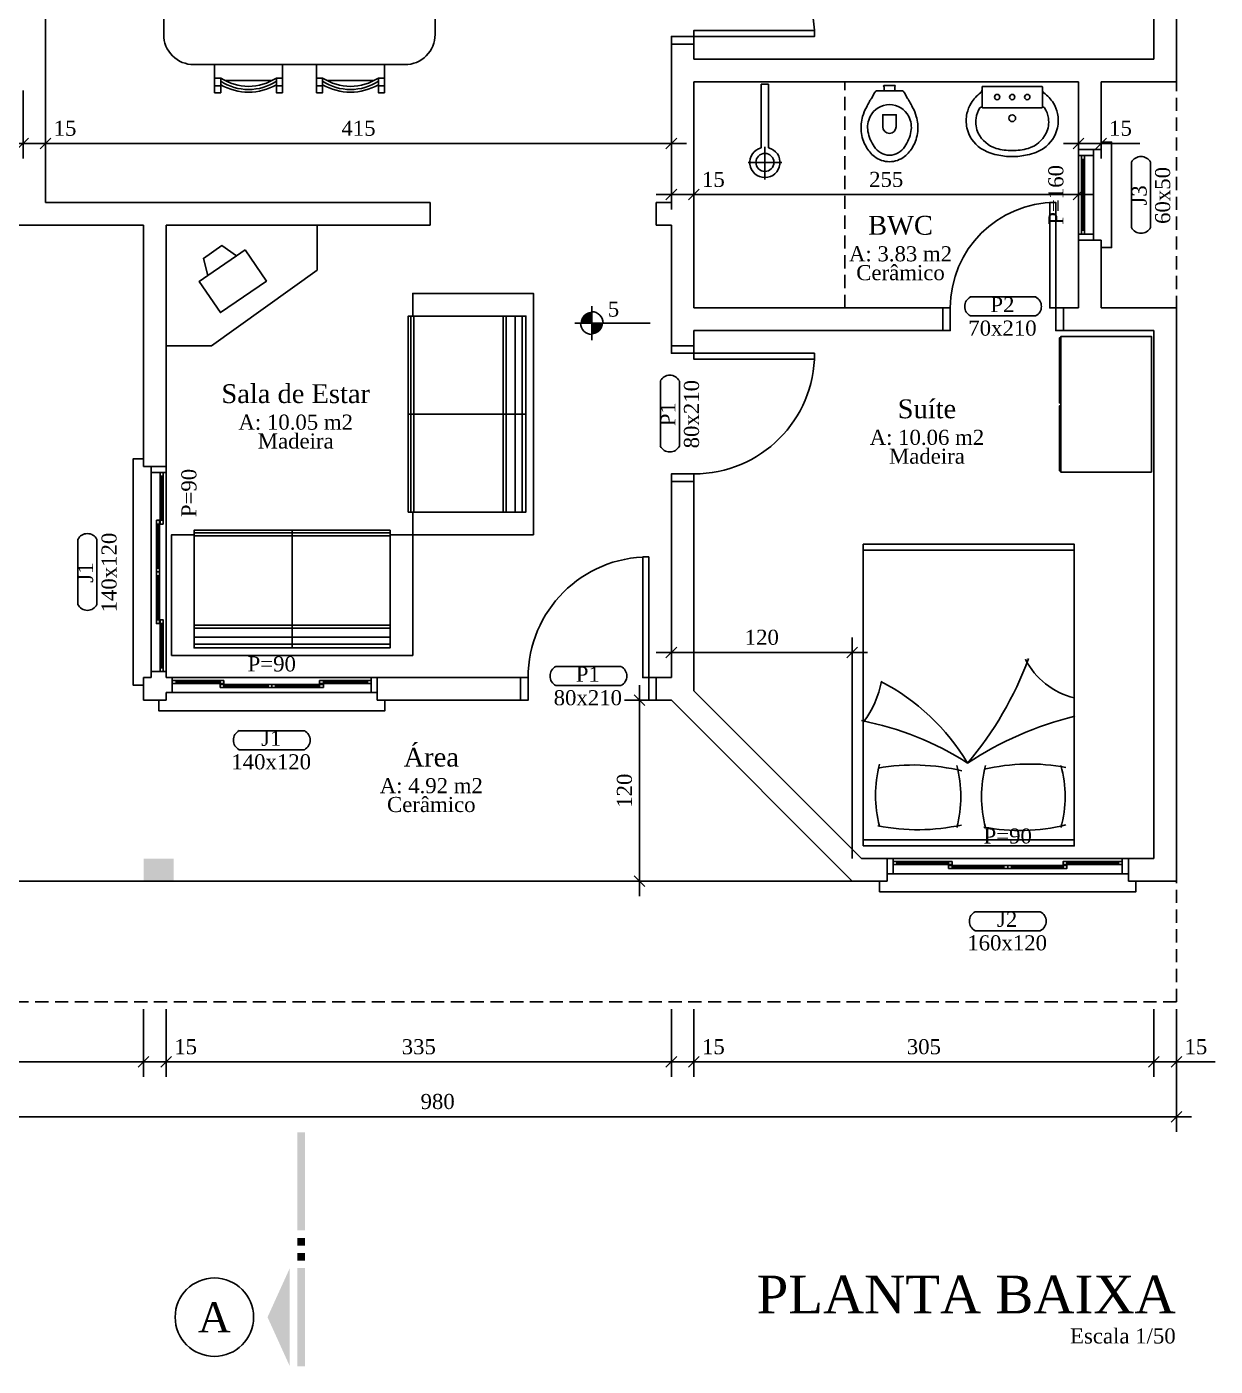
# Model space of a CAD drawing. Extents: x -3950 to 2084, y 1379 to 9369.
# Drawn here: x -3304 to -2515, y 5694 to 6582 of the extents above; entities that cross this region are included whole.
import ezdxf
from ezdxf.enums import TextEntityAlignment as Align

# ---------------------------------------------------------------- set-up
doc = ezdxf.new("R2010")
doc.units = 0
doc.header["$LTSCALE"] = 35
doc.linetypes.add('HIDDEN', pattern=[0.375, 0.25, -0.125])
doc.layers.get('0').update_dxf_attribs({"linetype": 'CONTINUOUS'})
doc.layers.get('DEFPOINTS').update_dxf_attribs({"linetype": 'CONTINUOUS'})
for name, color, linetype in [('COTA', 13, 'CONTINUOUS'), ('EQUIP', 7, 'CONTINUOUS'), ('EQUIP_I', 13, 'CONTINUOUS'), ('ESPEC', 2, 'CONTINUOUS'), ('ESPECARQ', 2, 'CONTINUOUS'), ('ESQUADRIA', 2, 'CONTINUOUS'), ('ESTRUT', 12, 'CONTINUOUS'), ('MOBIL', 7, 'CONTINUOUS'), ('MOBIL_I', 13, 'CONTINUOUS'), ('PAREDE', 6, 'CONTINUOUS'), ('PROJECAO', 13, 'HIDDEN'), ('REG120-160', 4, 'CONTINUOUS'), ('UNIDADE', 4, 'CONTINUOUS'), ('VIDRO', 1, 'CONTINUOUS')]:
    doc.layers.add(name, color=color, linetype=linetype)
doc.styles.add('REGUA100', font='times.ttf')
doc.styles.add('REGUA160', font='times.ttf')
doc.styles.add('REGUA200', font='times.ttf')
doc.styles.add('REGUA60', font='times.ttf')
doc.styles.add('REGUA80', font='times.ttf')
doc.dimstyles.get("Standard").update_dxf_attribs({"dimscale": 5, "dimtxt": 2, "dimasz": 0.01, "dimexe": 2, "dimexo": 3, "dimgap": 0.98, "dimtad": 1, "dimrnd": 0.5, "dimdsep": 46, "dimlunit": 6, "dimtxsty": 'REGUA80', "dimcen": 4, "dimdle": 4, "dimclrt": 2, "dimaunit": 1, "dimadec": 0, "dimazin": 0, "dimtfac": 1, "dimtdec": 4, "dimtofl": 0, "dimtmove": 0, "dimatfit": 3, "dimfxl": 1, "dimtolj": 1, "dimtzin": 0, "dimarcsym": 0})

# ---------------------------------------------------------------- blocks, each defined once
blk = doc.blocks.new('INDESQ2')
at = {"color": 0, "linetype": 'ByBlock'}
for p, q in [((4.32, 2.96), (-4.32, 2.96)), ((-4.32, 0.44), (4.32, 0.44))]:
    blk.add_line(p, q, dxfattribs=at)
at = {"color": 0}
for centre, start, end in [((-3.67, 1.7), 117.3654, 242.6346), ((3.67, 1.7), 297.3654, 62.6346)]:
    blk.add_arc(centre, 1.42, start, end, dxfattribs=at)
at = {"style": 'REGUA60', "width": 1.4, "flags": 9}
blk.add_attdef('LOCAL', text='', height=1.5, dxfattribs=at).set_placement((-0.08, -4.35), align=Align.CENTER)
at = {"layer": 'ESPECARQ', "color": 0, "style": 'REGUA60'}
for tag, width, p in [('COD', 1.1, (-0.08, 0.95)), ('DIM', 1.4, (-0.08, -2.17))]:
    blk.add_attdef(tag, text='', height=1.5, dxfattribs=dict(at, width=width)).set_placement(p, align=Align.CENTER)
blk = doc.blocks.new('COTATR')
at = {"color": 6}
blk.add_line((-71, -71), (71, 71), dxfattribs=at)
at = {"color": 0, "linetype": 'ByBlock'}
blk.add_line((0, 0), (200, 0), dxfattribs=at)
blk = doc.blocks.new('*D5')
at = {"color": 0, "linetype": 'ByBlock'}
for p, q in [((-3306.13, 6539.99), (-3306.13, 6494.99)), ((-3291.13, 6539.99), (-3291.13, 6494.99)), ((-3306.08, 6504.99), (-3291.18, 6504.99)), ((-3291.13, 6504.99), (-3265.41, 6504.99))]:
    blk.add_line(p, q, dxfattribs=at)
at = {"layer": 'DEFPOINTS', "color": 0, "linetype": 'ByBlock'}
for p in [(-3306.13, 6554.99), (-3291.13, 6554.99), (-3291.13, 6504.99)]:
    blk.add_point(p, dxfattribs=at)
at = {"color": 0, "linetype": 'ByBlock', "xscale": 0.05, "yscale": 0.05, "zscale": 0.05, "rotation": 180}
blk.add_blockref('COTATR', (-3306.13, 6504.99), dxfattribs=at)
at = {"color": 0, "linetype": 'ByBlock', "xscale": 0.05, "yscale": 0.05, "zscale": 0.05}
blk.add_blockref('COTATR', (-3291.13, 6504.99), dxfattribs=at)
at = {"color": 2, "linetype": 'ByBlock', "insert": (-3278.24, 6514.97), "char_height": 10, "attachment_point": 5, "style": 'REGUA80'}
blk.add_mtext('\\A1;15', dxfattribs=at)
blk = doc.blocks.new('*D6')
at = {"color": 0, "linetype": 'ByBlock'}
for p, q in [((-3291.13, 6539.99), (-3291.13, 6494.99)), ((-2876.13, 6539.99), (-2876.13, 6494.99)), ((-3291.08, 6504.99), (-2876.18, 6504.99))]:
    blk.add_line(p, q, dxfattribs=at)
at = {"layer": 'DEFPOINTS', "color": 0, "linetype": 'ByBlock'}
for p in [(-3291.13, 6554.99), (-2876.13, 6554.99), (-2876.13, 6504.99)]:
    blk.add_point(p, dxfattribs=at)
at = {"color": 0, "linetype": 'ByBlock', "xscale": 0.05, "yscale": 0.05, "zscale": 0.05, "rotation": 180}
blk.add_blockref('COTATR', (-3291.13, 6504.99), dxfattribs=at)
at = {"color": 0, "linetype": 'ByBlock', "xscale": 0.05, "yscale": 0.05, "zscale": 0.05}
blk.add_blockref('COTATR', (-2876.13, 6504.99), dxfattribs=at)
at = {"color": 2, "linetype": 'ByBlock', "insert": (-3083.63, 6514.97), "char_height": 10, "attachment_point": 5, "style": 'REGUA80'}
blk.add_mtext('\\A1;415', dxfattribs=at)
blk = doc.blocks.new('*D7')
at = {"color": 0, "linetype": 'ByBlock'}
for p, q in [((-2876.13, 6506.06), (-2876.13, 6461.06)), ((-2861.13, 6506.06), (-2861.13, 6461.06)), ((-2876.08, 6471.06), (-2861.18, 6471.06)), ((-2861.13, 6471.06), (-2835.41, 6471.06))]:
    blk.add_line(p, q, dxfattribs=at)
at = {"layer": 'DEFPOINTS', "color": 0, "linetype": 'ByBlock'}
for p in [(-2876.13, 6521.06), (-2861.13, 6521.06), (-2861.13, 6471.06)]:
    blk.add_point(p, dxfattribs=at)
at = {"color": 0, "linetype": 'ByBlock', "xscale": 0.05, "yscale": 0.05, "zscale": 0.05, "rotation": 180}
blk.add_blockref('COTATR', (-2876.13, 6471.06), dxfattribs=at)
at = {"color": 0, "linetype": 'ByBlock', "xscale": 0.05, "yscale": 0.05, "zscale": 0.05}
blk.add_blockref('COTATR', (-2861.13, 6471.06), dxfattribs=at)
at = {"color": 2, "linetype": 'ByBlock', "insert": (-2848.24, 6481.05), "char_height": 10, "attachment_point": 5, "style": 'REGUA80'}
blk.add_mtext('\\A1;15', dxfattribs=at)
blk = doc.blocks.new('*D8')
at = {"color": 0, "linetype": 'ByBlock'}
for p, q in [((-2861.13, 6506.06), (-2861.13, 6461.06)), ((-2606.13, 6506.06), (-2606.13, 6461.06)), ((-2861.08, 6471.06), (-2606.18, 6471.06))]:
    blk.add_line(p, q, dxfattribs=at)
at = {"layer": 'DEFPOINTS', "color": 0, "linetype": 'ByBlock'}
for p in [(-2861.13, 6521.06), (-2606.13, 6521.06), (-2606.13, 6471.06)]:
    blk.add_point(p, dxfattribs=at)
at = {"color": 0, "linetype": 'ByBlock', "xscale": 0.05, "yscale": 0.05, "zscale": 0.05, "rotation": 180}
blk.add_blockref('COTATR', (-2861.13, 6471.06), dxfattribs=at)
at = {"color": 0, "linetype": 'ByBlock', "xscale": 0.05, "yscale": 0.05, "zscale": 0.05}
blk.add_blockref('COTATR', (-2606.13, 6471.06), dxfattribs=at)
at = {"color": 2, "linetype": 'ByBlock', "insert": (-2733.63, 6481.05), "char_height": 10, "attachment_point": 5, "style": 'REGUA80'}
blk.add_mtext('\\A1;255', dxfattribs=at)
blk = doc.blocks.new('*D9')
at = {"color": 0, "linetype": 'ByBlock'}
for p, q in [((-2606.13, 6539.99), (-2606.13, 6494.99)), ((-2591.13, 6539.99), (-2591.13, 6494.99)), ((-2606.08, 6504.99), (-2591.18, 6504.99)), ((-2591.13, 6504.99), (-2565.41, 6504.99))]:
    blk.add_line(p, q, dxfattribs=at)
at = {"layer": 'DEFPOINTS', "color": 0, "linetype": 'ByBlock'}
for p in [(-2606.13, 6554.99), (-2591.13, 6554.99), (-2591.13, 6504.99)]:
    blk.add_point(p, dxfattribs=at)
at = {"color": 0, "linetype": 'ByBlock', "xscale": 0.05, "yscale": 0.05, "zscale": 0.05, "rotation": 180}
blk.add_blockref('COTATR', (-2606.13, 6504.99), dxfattribs=at)
at = {"color": 0, "linetype": 'ByBlock', "xscale": 0.05, "yscale": 0.05, "zscale": 0.05}
blk.add_blockref('COTATR', (-2591.13, 6504.99), dxfattribs=at)
at = {"color": 2, "linetype": 'ByBlock', "insert": (-2578.24, 6514.97), "char_height": 10, "attachment_point": 5, "style": 'REGUA80'}
blk.add_mtext('\\A1;15', dxfattribs=at)
blk = doc.blocks.new('*D11')
at = {"color": 0, "linetype": 'ByBlock'}
for p, q in [((-3506.13, 5931.11), (-3506.13, 5886.11)), ((-3226.13, 5931.11), (-3226.13, 5886.11)), ((-3506.08, 5896.11), (-3226.18, 5896.11))]:
    blk.add_line(p, q, dxfattribs=at)
at = {"layer": 'DEFPOINTS', "color": 0, "linetype": 'ByBlock'}
for p in [(-3506.13, 5946.11), (-3226.13, 5946.11), (-3226.13, 5896.11)]:
    blk.add_point(p, dxfattribs=at)
at = {"color": 0, "linetype": 'ByBlock', "xscale": 0.05, "yscale": 0.05, "zscale": 0.05, "rotation": 180}
blk.add_blockref('COTATR', (-3506.13, 5896.11), dxfattribs=at)
at = {"color": 0, "linetype": 'ByBlock', "xscale": 0.05, "yscale": 0.05, "zscale": 0.05}
blk.add_blockref('COTATR', (-3226.13, 5896.11), dxfattribs=at)
at = {"color": 2, "linetype": 'ByBlock', "insert": (-3366.13, 5906.1), "char_height": 10, "attachment_point": 5, "style": 'REGUA80'}
blk.add_mtext('\\A1;280', dxfattribs=at)
blk = doc.blocks.new('*D12')
at = {"color": 0, "linetype": 'ByBlock'}
for p, q in [((-3226.13, 5931.11), (-3226.13, 5886.11)), ((-3211.13, 5931.11), (-3211.13, 5886.11)), ((-3226.08, 5896.11), (-3211.18, 5896.11)), ((-3211.13, 5896.11), (-3185.41, 5896.11))]:
    blk.add_line(p, q, dxfattribs=at)
at = {"layer": 'DEFPOINTS', "color": 0, "linetype": 'ByBlock'}
for p in [(-3226.13, 5946.11), (-3211.13, 5946.11), (-3211.13, 5896.11)]:
    blk.add_point(p, dxfattribs=at)
at = {"color": 0, "linetype": 'ByBlock', "xscale": 0.05, "yscale": 0.05, "zscale": 0.05, "rotation": 180}
blk.add_blockref('COTATR', (-3226.13, 5896.11), dxfattribs=at)
at = {"color": 0, "linetype": 'ByBlock', "xscale": 0.05, "yscale": 0.05, "zscale": 0.05}
blk.add_blockref('COTATR', (-3211.13, 5896.11), dxfattribs=at)
at = {"color": 2, "linetype": 'ByBlock', "insert": (-3198.24, 5906.1), "char_height": 10, "attachment_point": 5, "style": 'REGUA80'}
blk.add_mtext('\\A1;15', dxfattribs=at)
blk = doc.blocks.new('*D13')
at = {"color": 0, "linetype": 'ByBlock'}
for p, q in [((-3211.13, 5931.11), (-3211.13, 5886.11)), ((-2876.13, 5931.11), (-2876.13, 5886.11)), ((-3211.08, 5896.11), (-2876.18, 5896.11))]:
    blk.add_line(p, q, dxfattribs=at)
at = {"layer": 'DEFPOINTS', "color": 0, "linetype": 'ByBlock'}
for p in [(-3211.13, 5946.11), (-2876.13, 5946.11), (-2876.13, 5896.11)]:
    blk.add_point(p, dxfattribs=at)
at = {"color": 0, "linetype": 'ByBlock', "xscale": 0.05, "yscale": 0.05, "zscale": 0.05, "rotation": 180}
blk.add_blockref('COTATR', (-3211.13, 5896.11), dxfattribs=at)
at = {"color": 0, "linetype": 'ByBlock', "xscale": 0.05, "yscale": 0.05, "zscale": 0.05}
blk.add_blockref('COTATR', (-2876.13, 5896.11), dxfattribs=at)
at = {"color": 2, "linetype": 'ByBlock', "insert": (-3043.63, 5906.1), "char_height": 10, "attachment_point": 5, "style": 'REGUA80'}
blk.add_mtext('\\A1;335', dxfattribs=at)
blk = doc.blocks.new('*D14')
at = {"color": 0, "linetype": 'ByBlock'}
for p, q in [((-2876.13, 5931.11), (-2876.13, 5886.11)), ((-2861.13, 5931.11), (-2861.13, 5886.11)), ((-2876.08, 5896.11), (-2861.18, 5896.11)), ((-2861.13, 5896.11), (-2835.41, 5896.11))]:
    blk.add_line(p, q, dxfattribs=at)
at = {"layer": 'DEFPOINTS', "color": 0, "linetype": 'ByBlock'}
for p in [(-2876.13, 5946.11), (-2861.13, 5946.11), (-2861.13, 5896.11)]:
    blk.add_point(p, dxfattribs=at)
at = {"color": 0, "linetype": 'ByBlock', "xscale": 0.05, "yscale": 0.05, "zscale": 0.05, "rotation": 180}
blk.add_blockref('COTATR', (-2876.13, 5896.11), dxfattribs=at)
at = {"color": 0, "linetype": 'ByBlock', "xscale": 0.05, "yscale": 0.05, "zscale": 0.05}
blk.add_blockref('COTATR', (-2861.13, 5896.11), dxfattribs=at)
at = {"color": 2, "linetype": 'ByBlock', "insert": (-2848.24, 5906.1), "char_height": 10, "attachment_point": 5, "style": 'REGUA80'}
blk.add_mtext('\\A1;15', dxfattribs=at)
blk = doc.blocks.new('*D15')
at = {"color": 0, "linetype": 'ByBlock'}
for p, q in [((-2861.13, 5931.11), (-2861.13, 5886.11)), ((-2556.13, 5931.11), (-2556.13, 5886.11)), ((-2861.08, 5896.11), (-2556.18, 5896.11))]:
    blk.add_line(p, q, dxfattribs=at)
at = {"layer": 'DEFPOINTS', "color": 0, "linetype": 'ByBlock'}
for p in [(-2861.13, 5946.11), (-2556.13, 5946.11), (-2556.13, 5896.11)]:
    blk.add_point(p, dxfattribs=at)
at = {"color": 0, "linetype": 'ByBlock', "xscale": 0.05, "yscale": 0.05, "zscale": 0.05, "rotation": 180}
blk.add_blockref('COTATR', (-2861.13, 5896.11), dxfattribs=at)
at = {"color": 0, "linetype": 'ByBlock', "xscale": 0.05, "yscale": 0.05, "zscale": 0.05}
blk.add_blockref('COTATR', (-2556.13, 5896.11), dxfattribs=at)
at = {"color": 2, "linetype": 'ByBlock', "insert": (-2708.63, 5906.1), "char_height": 10, "attachment_point": 5, "style": 'REGUA80'}
blk.add_mtext('\\A1;305', dxfattribs=at)
blk = doc.blocks.new('*D16')
at = {"color": 0, "linetype": 'ByBlock'}
for p, q in [((-2556.13, 5931.11), (-2556.13, 5886.11)), ((-2541.13, 5931.11), (-2541.13, 5886.11)), ((-2556.08, 5896.11), (-2541.18, 5896.11)), ((-2541.13, 5896.11), (-2515.41, 5896.11))]:
    blk.add_line(p, q, dxfattribs=at)
at = {"layer": 'DEFPOINTS', "color": 0, "linetype": 'ByBlock'}
for p in [(-2556.13, 5946.11), (-2541.13, 5946.11), (-2541.13, 5896.11)]:
    blk.add_point(p, dxfattribs=at)
at = {"color": 0, "linetype": 'ByBlock', "xscale": 0.05, "yscale": 0.05, "zscale": 0.05, "rotation": 180}
blk.add_blockref('COTATR', (-2556.13, 5896.11), dxfattribs=at)
at = {"color": 0, "linetype": 'ByBlock', "xscale": 0.05, "yscale": 0.05, "zscale": 0.05}
blk.add_blockref('COTATR', (-2541.13, 5896.11), dxfattribs=at)
at = {"color": 2, "linetype": 'ByBlock', "insert": (-2528.24, 5906.1), "char_height": 10, "attachment_point": 5, "style": 'REGUA80'}
blk.add_mtext('\\A1;15', dxfattribs=at)
blk = doc.blocks.new('*D25')
at = {"color": 0, "linetype": 'ByBlock'}
for p, q in [((-3521.13, 5893.61), (-3521.13, 5849.77)), ((-2541.13, 5893.61), (-2541.13, 5849.77)), ((-3521.08, 5859.77), (-2541.18, 5859.77))]:
    blk.add_line(p, q, dxfattribs=at)
at = {"layer": 'DEFPOINTS', "color": 0, "linetype": 'ByBlock'}
for p in [(-3521.13, 5908.61), (-2541.13, 5908.61), (-2541.13, 5859.77)]:
    blk.add_point(p, dxfattribs=at)
at = {"color": 0, "linetype": 'ByBlock', "xscale": 0.05, "yscale": 0.05, "zscale": 0.05, "rotation": 180}
blk.add_blockref('COTATR', (-3521.13, 5859.77), dxfattribs=at)
at = {"color": 0, "linetype": 'ByBlock', "xscale": 0.05, "yscale": 0.05, "zscale": 0.05}
blk.add_blockref('COTATR', (-2541.13, 5859.77), dxfattribs=at)
at = {"color": 2, "linetype": 'ByBlock', "insert": (-3031.13, 5869.77), "char_height": 10, "attachment_point": 5, "style": 'REGUA80'}
blk.add_mtext('\\A1;980', dxfattribs=at)
blk = doc.blocks.new('*D26')
at = {"color": 0, "linetype": 'ByBlock'}
for p, q in [((-2891.13, 6135.87), (-2907.2, 6135.87)), ((-2897.2, 6135.82), (-2897.2, 6015.92)), ((-2771.13, 6015.87), (-2907.2, 6015.87))]:
    blk.add_line(p, q, dxfattribs=at)
at = {"layer": 'DEFPOINTS', "color": 0, "linetype": 'ByBlock'}
for p in [(-2876.13, 6135.87), (-2897.2, 6015.87), (-2756.13, 6015.87)]:
    blk.add_point(p, dxfattribs=at)
at = {"color": 0, "linetype": 'ByBlock', "xscale": 0.05, "yscale": 0.05, "zscale": 0.05}
for p, rotation in [((-2897.2, 6135.87), 90), ((-2897.2, 6015.87), 270)]:
    blk.add_blockref('COTATR', p, dxfattribs=dict(at, rotation=rotation))
at = {"color": 2, "linetype": 'ByBlock', "insert": (-2907.19, 6075.87), "char_height": 10, "attachment_point": 5, "rotation": 90, "style": 'REGUA80'}
blk.add_mtext('\\A1;120', dxfattribs=at)
blk = doc.blocks.new('*D27')
at = {"color": 0, "linetype": 'ByBlock'}
for p, q in [((-2876.13, 6150.87), (-2876.13, 6177.51)), ((-2756.13, 6030.87), (-2756.13, 6177.51)), ((-2876.08, 6167.51), (-2756.18, 6167.51))]:
    blk.add_line(p, q, dxfattribs=at)
at = {"layer": 'DEFPOINTS', "color": 0, "linetype": 'ByBlock'}
for p in [(-2756.13, 6167.51), (-2876.13, 6135.87), (-2756.13, 6015.87)]:
    blk.add_point(p, dxfattribs=at)
at = {"color": 0, "linetype": 'ByBlock', "xscale": 0.05, "yscale": 0.05, "zscale": 0.05, "rotation": 180}
blk.add_blockref('COTATR', (-2876.13, 6167.51), dxfattribs=at)
at = {"color": 0, "linetype": 'ByBlock', "xscale": 0.05, "yscale": 0.05, "zscale": 0.05}
blk.add_blockref('COTATR', (-2756.13, 6167.51), dxfattribs=at)
at = {"color": 2, "linetype": 'ByBlock', "insert": (-2816.13, 6177.5), "char_height": 10, "attachment_point": 5, "style": 'REGUA80'}
blk.add_mtext('\\A1;120', dxfattribs=at)
blk = doc.blocks.new('INDUNI1')
at = {"color": 0, "style": 'REGUA100', "width": 1.4, "flags": 8}
for tag, p in [('NOME1', (0, 0)), ('NOME2', (0, -4.29))]:
    blk.add_attdef(tag, text='', height=2.5, dxfattribs=at).set_placement(p, align=Align.CENTER)
at = {"layer": 'ESPECARQ', "style": 'REGUA60', "width": 1.4}
blk.add_attdef('AREA', text='', height=1.5, dxfattribs=at).set_placement((0, -7.81), align=Align.CENTER)
at = {"layer": 'ESPECARQ', "style": 'REGUA60', "width": 1.4, "flags": 8}
for tag, p in [('PISO', (0, -10.31)), ('REVPAR', (0, -12.81)), ('PEDIR', (0, -15.31))]:
    blk.add_attdef(tag, text='', height=1.5, dxfattribs=at).set_placement(p, align=Align.CENTER)
blk = doc.blocks.new('NIVELPB')
at = {"linetype": 'ByBlock'}
for p, q in [((0, -2.25), (0, 2.25)), ((-2.25, 0), (7.75, 0))]:
    blk.add_line(p, q, dxfattribs=at)
at = {"linetype": 'ByBlock', "const_width": 1.5}
for points in [[(-0.75, 0, -0.414214), (0, 0.75, -0.618034)], [(0, -0.75, 0.414214), (0.75, 0, 0.618034)]]:
    blk.add_lwpolyline(points, format="xyb", dxfattribs=at)
at = {"linetype": 'ByBlock'}
for start, end in [(180, 270), (0, 90)]:
    blk.add_arc((0, 0), 1.5, start, end, dxfattribs=at)
at = {"color": 0, "linetype": 'ByBlock', "style": 'REGUA60', "width": 1.4}
blk.add_attdef('COTAPISO', (2.12, 0.85), '', height=1.5, dxfattribs=at)
blk = doc.blocks.new('SAL3C3S2')
at = {"layer": 'EQUIP', "color": 0, "linetype": 'ByBlock'}
blk.add_lwpolyline([(0, -46.55, 0.054284), (10, -45.4, 0.095609), (20.8, -41.1, 0.190704), (30, -27.5, 0.115374), (30, -17.9, 0.079124), (27.3, -11.1, 0.078689), (21, -4.2, -0.257114), (20, -2.33), (20, -0.41, 0.426857), (19.55, 0), (0, 0), (-19.55, 0, 0.426857), (-20, -0.41), (-20, -2.33, -0.257114), (-21, -4.2, 0.078689), (-27.3, -11.1, 0.079124), (-30, -17.9, 0.115374), (-30, -27.5, 0.190704), (-20.8, -41.1, 0.095609), (-10, -45.4, 0.054284)], format="xyb", close=True, dxfattribs=at)
at = {"layer": 'EQUIP_I'}
for points in [[(-19.86, -14.05, -0.174728), (-20, -13.75), (-20, -2.33)], [(19.86, -14.05, 0.174728), (20, -13.75), (20, -2.33)]]:
    blk.add_lwpolyline(points, format="xyb", dxfattribs=at)
blk.add_lwpolyline([(0, -42.6, 0.065549), (10.65, -41.1, 0.201506), (22.5, -31.1, 0.146769), (24, -21.1, 0.125083), (21.4, -14.3, 0.495463), (19.86, -14.05, -0.234328), (19.45, -14.2), (0, -14.2), (-19.45, -14.2, -0.234328), (-19.86, -14.05, 0.495463), (-21.4, -14.3, 0.125083), (-24, -21.1, 0.146769), (-22.5, -31.1, 0.201506), (-10.65, -41.1, 0.065549)], format="xyb", close=True, dxfattribs=at)
for centre, radius in [((-10, -7.1), 1.75), ((0, -7.1), 1.75), ((10, -7.1), 1.75), ((0, -21.1), 2.25)]:
    blk.add_circle(centre, radius, dxfattribs=at)
blk = doc.blocks.new('SAP9S__2')
at = {"layer": 'EQUIP', "color": 0, "linetype": 'ByBlock'}
blk.add_lwpolyline([(4.5, -13), (8.05, -13, -0.269143), (9.78, -14.01), (9.94, -14.28, 0.044891), (9.97, -14.33), (12, -18, -0.036783), (13.2, -20, -0.0196), (15.3, -24, -0.056836), (17.8, -30, -0.089116), (18.8, -40, -0.095425), (15.55, -50, -0.091656), (10, -56.55, -0.16072), (0, -60, -0.16072), (-10, -56.55, -0.091656), (-15.55, -50, -0.095425), (-18.8, -40, -0.089116), (-17.8, -30, -0.056836), (-15.3, -24, -0.0196), (-13.2, -20, -0.036783), (-12, -18), (-9.97, -14.33, 0.044891), (-9.94, -14.28), (-9.78, -14.01, -0.269143), (-8.05, -13), (-4.5, -13)], format="xyb", dxfattribs=at)
at = {"layer": 'EQUIP_I'}
for points in [[(4.5, -13, -0.414214), (3.5, -12), (3.5, -10.7, -0.226163), (3.76, -10.16, 0.733322), (3.5, -9.5), (0, -9.5), (-3.5, -9.5, 0.733322), (-3.76, -10.16, -0.226163), (-3.5, -10.7), (-3.5, -12, -0.414214), (-4.5, -13)], [(0, -41.2, -0.394755), (-4.5, -36.8), (-4.5, -28.8), (0, -28.8)], [(0, -41.2, 0.394755), (4.5, -36.8), (4.5, -28.8), (0, -28.8)]]:
    blk.add_lwpolyline(points, format="xyb", dxfattribs=at)
for points in [[(-4.5, -13), (-0.01, -13)], [(4.5, -13), (0.01, -13)]]:
    blk.add_lwpolyline(points, dxfattribs=at)
blk.add_lwpolyline([(-12.8, -30, -0.278895), (0, -22.15, -0.278895), (12.8, -30, -0.167831), (14.25, -40, -0.098952), (10.2, -50, -0.247323), (0, -55.7, -0.247323), (-10.2, -50, -0.098952), (-14.25, -40, -0.167831)], format="xyb", close=True, dxfattribs=at)
blk = doc.blocks.new('SACHS__2')
at = {"layer": 'EQUIP', "color": 0, "linetype": 'ByBlock'}
for p, q in [((42.29, 2.4), (0, 2.4)), ((0, 2.4), (0, -2.4)), ((42.29, -2.4), (0, -2.4))]:
    blk.add_line(p, q, dxfattribs=at)
blk.add_arc((52, 0), 10, 193.88654, 166.11346, dxfattribs=at)
at = {"layer": 'EQUIP_I'}
for p, q in [((52, 11.2), (52, -11.2)), ((41.6, 0), (63.2, 0))]:
    blk.add_line(p, q, dxfattribs=at)
blk.add_circle((52, 0), 6, dxfattribs=at)
blk = doc.blocks.new('CORTE3')
at = {"color": 4}
blk.add_solid([(-6.5, 2), (6.5, 2), (0, 4.95)], dxfattribs=at)
at = {"color": 4, "linetype": 'ByBlock'}
for points in [[(-6.5, 0), (-6.5, 1), (6.5, 0), (6.5, 1)], [(7.5, 0), (7.5, 1), (8.5, 0), (8.5, 1)], [(9.5, 0), (9.5, 1), (10.5, 0), (10.5, 1)], [(11.5, 0), (11.5, 1), (24.5, 0), (24.5, 1)]]:
    blk.add_solid(points, dxfattribs=at)
blk = doc.blocks.new('TITUL3')
at = {"color": 6, "style": 'REGUA200', "width": 1.4}
blk.add_attdef('TITULO', text='', height=5, dxfattribs=at).set_placement((0, 0), align=Align.RIGHT)
at = {"color": 0, "style": 'REGUA80', "width": 1.4}
blk.add_attdef('ESCALA', text='', height=2, dxfattribs=at).set_placement((0, -4), align=Align.RIGHT)
blk = doc.blocks.new('MDARM2_2')
at = {"color": 0}
blk.add_lwpolyline([(90, 0), (0, 0), (0, -60), (1, -60), (1, -61), (44, -61), (44, -60), (46, -60), (46, -61), (89, -61), (89, -60), (90, -60)], close=True, dxfattribs=at)
at = {"layer": 'MOBIL_I'}
for p, q in [((1, -60), (44, -60)), ((46, -60), (89, -60))]:
    blk.add_line(p, q, dxfattribs=at)
blk = doc.blocks.new('MDCCAS22')
at = {"color": 0}
blk.add_lwpolyline([(140, 0), (0, 0), (0, -200), (140, -200)], close=True, dxfattribs=at)
at = {"layer": 'MOBIL_I'}
for p, q in [((0, -4), (140, -4)), ((0, -196), (140, -196))]:
    blk.add_line(p, q, dxfattribs=at)
for centre, radius, start, end in [((36.14, -140.56), 130.32, 79.45741, 103.51085), ((82.89, -32.71), 76.8, 164.48595, 195.51405), ((-15.19, -32.71), 76.8, 344.48595, 15.51405), ((103.9, -146.58), 135.89, 78.80761, 102.36088), ((152.01, -32.7), 76.8, 164.48595, 195.51405), ((55.11, -33.55), 76.8, 344.48595, 15.51405), ((29.71, 76.04), 130.31, 259.29808, 283.35216), ((106.88, 82.36), 135.99, 256.29588, 279.84092), ((-55.47, 137.47), 230.14, 283.86849, 303.27711), ((243.13, -201.79), 226.41, 139.56103, 159.93611), ((178.64, 112.88), 199.47, 237.27407, 259.15181), ((195.03, 19.52), 144.83, 210.93609, 242.5714), ((188.19, -119.84), 61.23, 142.0564, 169.8271), ((-11.98, -146.66), 50.03, 27.33297, 76.02563)]:
    blk.add_arc(centre, radius, start, end, dxfattribs=at)
blk = doc.blocks.new('MBSOF222')
at = {"color": 0}
blk.add_lwpolyline([(80, 80.67), (-80, 80.67), (-80, 0.67), (-65, 0.67), (-65, -2.33), (65, -2.33), (65, 0.67), (80, 0.67)], close=True, dxfattribs=at)
at = {"layer": 'MOBIL_I'}
for p, q in [((65, 73.29), (-65, 73.29)), ((0, -2.33), (0, 75.67)), ((65, 68.6), (-65, 68.6)), ((65, 62.57), (-65, 62.57)), ((65, 60.57), (-65, 60.57)), ((65, 1.33), (-65, 1.33)), ((65, -0.67), (-65, -0.67))]:
    blk.add_line(p, q, dxfattribs=at)
blk.add_lwpolyline([(65, 0.67), (65, 75.67), (-65, 75.67), (-65, 0.67)], dxfattribs=at)
blk = doc.blocks.new('ACTV1__2')
at = {"layer": 'EQUIP_I'}
blk.add_line((30, 25), (7, 25), dxfattribs=at)
blk.add_lwpolyline([(37, 25), (30, 25), (26, 36), (11, 36), (7, 25), (0, 25), (0, 0), (37, 0)], close=True, dxfattribs=at)

msp = doc.modelspace()

# ---------------------------------------------------------------- linework, layer by layer
at = {"color": 0}
msp.add_lwpolyline([(-3192.817, 6557.197), (-3052.817, 6557.197, 0.4142136), (-3032.817, 6577.197), (-3032.817, 6637.197, 0.4142136), (-3052.817, 6657.197), (-3192.817, 6657.197, 0.4142136), (-3212.817, 6637.197), (-3212.817, 6577.197, 0.4142136)], format="xyb", close=True, dxfattribs=at)
for points in [[(-3134.023, 6557.197), (-3134.023, 6538.533), (-3138.023, 6538.533), (-3138.023, 6543.911, -0.268693), (-3175.023, 6543.911), (-3175.023, 6538.533), (-3179.023, 6538.533), (-3179.023, 6557.197)], [(-3066.434, 6557.197), (-3066.434, 6538.533), (-3070.434, 6538.533), (-3070.434, 6543.911, -0.268693), (-3107.434, 6543.911), (-3107.434, 6538.533), (-3111.434, 6538.533), (-3111.434, 6557.197)]]:
    msp.add_lwpolyline(points, format="xyb", dxfattribs=at)
at = {"layer": 'EQUIP'}
for p, q in [((-3111.127, 6450.869), (-3111.127, 6420.869)), ((-3111.127, 6420.869), (-3181.127, 6370.869)), ((-3211.127, 6370.869), (-3181.127, 6370.869))]:
    msp.add_line(p, q, dxfattribs=at)
at = {"layer": 'ESQUADRIA', "color": 1}
for p, q in [((-2606.127, 6496.869), (-2606.127, 6444.869)), ((-2604.127, 6494.369), (-2604.127, 6447.369)), ((-2602.127, 6494.369), (-2602.127, 6447.369)), ((-2596.127, 6496.869), (-2596.127, 6444.869)), ((-3221.127, 6154.869), (-3221.127, 6286.869)), ((-3211.127, 6154.869), (-3211.127, 6286.869)), ((-3215.127, 6255.119), (-3215.127, 6284.369)), ((-3213.127, 6255.119), (-3213.127, 6284.369)), ((-3217.627, 6223.369), (-3217.627, 6252.619)), ((-3215.627, 6223.369), (-3215.627, 6252.619)), ((-3217.627, 6189.119), (-3217.627, 6218.369)), ((-3215.627, 6189.119), (-3215.627, 6218.369)), ((-3215.127, 6157.369), (-3215.127, 6186.619)), ((-3213.127, 6157.369), (-3213.127, 6186.619)), ((-3075.127, 6150.869), (-3207.127, 6150.869)), ((-3175.377, 6148.869), (-3204.627, 6148.869)), ((-3175.377, 6146.869), (-3204.627, 6146.869)), ((-3143.627, 6146.369), (-3172.877, 6146.369)), ((-3109.377, 6146.369), (-3138.627, 6146.369)), ((-3077.627, 6148.869), (-3106.877, 6148.869)), ((-3077.627, 6146.869), (-3106.877, 6146.869)), ((-3075.127, 6140.869), (-3207.127, 6140.869)), ((-3143.627, 6144.369), (-3172.877, 6144.369)), ((-3109.377, 6144.369), (-3138.627, 6144.369)), ((-2577.02, 6030.869), (-2729.02, 6030.869)), ((-2577.02, 6020.869), (-2729.02, 6020.869)), ((-2692.27, 6028.869), (-2726.52, 6028.869)), ((-2692.27, 6026.869), (-2726.52, 6026.869)), ((-2655.52, 6026.369), (-2689.77, 6026.369)), ((-2655.52, 6024.369), (-2689.77, 6024.369)), ((-2616.27, 6026.369), (-2650.52, 6026.369)), ((-2616.27, 6024.369), (-2650.52, 6024.369)), ((-2579.52, 6028.869), (-2613.77, 6028.869)), ((-2579.52, 6026.869), (-2613.77, 6026.869))]:
    msp.add_line(p, q, dxfattribs=at)
at = {"layer": 'ESQUADRIA'}
for points in [[(-2861.127, 6575.869), (-2781.127, 6575.869), (-2781.127, 6579.869), (-2861.127, 6579.869)], [(-2604.127, 6496.869), (-2604.127, 6494.369), (-2602.127, 6494.369), (-2602.127, 6496.869)], [(-2621.127, 6395.869), (-2621.127, 6465.869), (-2625.127, 6465.869), (-2625.127, 6395.869)], [(-2602.127, 6444.869), (-2602.127, 6447.369), (-2604.127, 6447.369), (-2604.127, 6444.869)], [(-2781.127, 6365.869), (-2861.127, 6365.869), (-2861.127, 6361.869), (-2781.127, 6361.869)], [(-3215.127, 6286.869), (-3215.127, 6284.369), (-3213.127, 6284.369), (-3213.127, 6286.869)], [(-3217.627, 6255.119), (-3217.627, 6252.619), (-3215.627, 6252.619), (-3215.627, 6255.119)], [(-3213.127, 6252.619), (-3213.127, 6255.119), (-3215.127, 6255.119), (-3215.127, 6252.619)], [(-2891.127, 6150.869), (-2891.127, 6230.869), (-2895.127, 6230.869), (-2895.127, 6150.869)], [(-3215.627, 6220.869), (-3215.627, 6223.369), (-3217.627, 6223.369), (-3217.627, 6220.869)], [(-3217.627, 6220.869), (-3217.627, 6218.369), (-3215.627, 6218.369), (-3215.627, 6220.869)], [(-3215.627, 6186.619), (-3215.627, 6189.119), (-3217.627, 6189.119), (-3217.627, 6186.619)], [(-3215.127, 6189.119), (-3215.127, 6186.619), (-3213.127, 6186.619), (-3213.127, 6189.119)], [(-3213.127, 6154.869), (-3213.127, 6157.369), (-3215.127, 6157.369), (-3215.127, 6154.869)], [(-3207.127, 6146.869), (-3204.627, 6146.869), (-3204.627, 6148.869), (-3207.127, 6148.869)], [(-3172.877, 6148.869), (-3175.377, 6148.869), (-3175.377, 6146.869), (-3172.877, 6146.869)], [(-3175.377, 6144.369), (-3172.877, 6144.369), (-3172.877, 6146.369), (-3175.377, 6146.369)], [(-3141.127, 6146.369), (-3143.627, 6146.369), (-3143.627, 6144.369), (-3141.127, 6144.369)], [(-3141.127, 6144.369), (-3138.627, 6144.369), (-3138.627, 6146.369), (-3141.127, 6146.369)], [(-3109.377, 6146.869), (-3106.877, 6146.869), (-3106.877, 6148.869), (-3109.377, 6148.869)], [(-3106.877, 6146.369), (-3109.377, 6146.369), (-3109.377, 6144.369), (-3106.877, 6144.369)], [(-3075.127, 6148.869), (-3077.627, 6148.869), (-3077.627, 6146.869), (-3075.127, 6146.869)], [(-2729.02, 6026.869), (-2726.52, 6026.869), (-2726.52, 6028.869), (-2729.02, 6028.869)], [(-2689.77, 6028.869), (-2692.27, 6028.869), (-2692.27, 6026.869), (-2689.77, 6026.869)], [(-2692.27, 6024.369), (-2689.77, 6024.369), (-2689.77, 6026.369), (-2692.27, 6026.369)], [(-2653.02, 6026.369), (-2655.52, 6026.369), (-2655.52, 6024.369), (-2653.02, 6024.369)], [(-2653.02, 6024.369), (-2650.52, 6024.369), (-2650.52, 6026.369), (-2653.02, 6026.369)], [(-2616.27, 6026.869), (-2613.77, 6026.869), (-2613.77, 6028.869), (-2616.27, 6028.869)], [(-2613.77, 6026.369), (-2616.27, 6026.369), (-2616.27, 6024.369), (-2613.77, 6024.369)], [(-2577.02, 6028.869), (-2579.52, 6028.869), (-2579.52, 6026.869), (-2577.02, 6026.869)]]:
    msp.add_lwpolyline(points, close=True, dxfattribs=at)
for points in [[(-2861.127, 6570.869), (-2861.127, 6575.869), (-2876.127, 6575.869), (-2876.127, 6570.869)], [(-2606.127, 6500.869), (-2606.127, 6496.869), (-2596.127, 6496.869), (-2596.127, 6500.869)], [(-2591.127, 6505.869), (-2584.127, 6505.869), (-2584.127, 6435.869), (-2591.127, 6435.869)], [(-2606.127, 6440.869), (-2606.127, 6444.869), (-2596.127, 6444.869), (-2596.127, 6440.869)], [(-2696.127, 6395.869), (-2691.127, 6395.869), (-2691.127, 6380.869), (-2696.127, 6380.869)], [(-2616.127, 6395.869), (-2621.127, 6395.869), (-2621.127, 6380.869), (-2616.127, 6380.869)], [(-2861.127, 6370.869), (-2861.127, 6365.869), (-2876.127, 6365.869), (-2876.127, 6370.869)], [(-3226.127, 6145.869), (-3233.127, 6145.869), (-3233.127, 6295.869), (-3226.127, 6295.869)], [(-3211.127, 6290.869), (-3211.127, 6286.869), (-3221.127, 6286.869), (-3221.127, 6290.869)], [(-2861.127, 6280.869), (-2861.127, 6285.869), (-2876.127, 6285.869), (-2876.127, 6280.869)], [(-3211.127, 6150.869), (-3211.127, 6154.869), (-3221.127, 6154.869), (-3221.127, 6150.869)], [(-3211.127, 6150.869), (-3207.127, 6150.869), (-3207.127, 6140.869), (-3211.127, 6140.869)], [(-3071.127, 6150.869), (-3075.127, 6150.869), (-3075.127, 6140.869), (-3071.127, 6140.869)], [(-2976.127, 6150.869), (-2971.127, 6150.869), (-2971.127, 6135.869), (-2976.127, 6135.869)], [(-2886.127, 6150.869), (-2891.127, 6150.869), (-2891.127, 6135.869), (-2886.127, 6135.869)], [(-3066.127, 6135.869), (-3066.127, 6128.869), (-3216.127, 6128.869), (-3216.127, 6135.869)], [(-2733.02, 6030.869), (-2729.02, 6030.869), (-2729.02, 6020.869), (-2733.02, 6020.869)], [(-2573.02, 6030.869), (-2577.02, 6030.869), (-2577.02, 6020.869), (-2573.02, 6020.869)], [(-2568.02, 6015.869), (-2568.02, 6008.869), (-2738.02, 6008.869), (-2738.02, 6015.869)]]:
    msp.add_lwpolyline(points, dxfattribs=at)
at = {"layer": 'ESTRUT'}
for points in [[(-3226.127, 6030.869), (-3226.127, 6015.869), (-3206.127, 6030.869)], [(-3206.127, 6030.869), (-3226.127, 6015.869), (-3206.127, 6015.869)]]:
    msp.add_solid(points, dxfattribs=at)
at = {"layer": 'MOBIL_I'}
for p, q in [((-3179.023, 6548.32), (-3175.023, 6548.32)), ((-3175.023, 6543.046), (-3175.023, 6548.32)), ((-3171.506, 6546.599), (-3141.501, 6546.599)), ((-3134.023, 6548.32), (-3138.023, 6548.32)), ((-3138.023, 6543.911), (-3138.023, 6548.32)), ((-3111.434, 6548.32), (-3107.434, 6548.32)), ((-3107.434, 6543.046), (-3107.434, 6548.32)), ((-3103.917, 6546.599), (-3073.912, 6546.599)), ((-3066.434, 6548.32), (-3070.434, 6548.32)), ((-3070.434, 6543.911), (-3070.434, 6548.32)), ((-3179.023, 6543.046), (-3175.023, 6543.046)), ((-3134.023, 6543.046), (-3138.023, 6543.046)), ((-3111.434, 6543.046), (-3107.434, 6543.046)), ((-3066.434, 6543.046), (-3070.434, 6543.046))]:
    msp.add_line(p, q, dxfattribs=at)
for centre, radius, start, end in [((-2861.127, 6575.869), 80, 0, 90), ((-3156.523, 6576.557), 33.757, 236.76814, 303.23186), ((-3156.523, 6574.46), 33.757, 236.76814, 303.23186), ((-3088.934, 6576.557), 33.757, 236.76814, 303.23186), ((-3088.934, 6574.46), 33.757, 236.76814, 303.23186), ((-2621.127, 6395.869), 70, 90, 180), ((-2861.127, 6365.869), 80, 270, 0), ((-2891.127, 6150.869), 80, 90, 180)]:
    msp.add_arc(centre, radius, start, end, dxfattribs=at)
at = {"layer": 'PAREDE'}
for p, q in [((-2541.127, 6545.869), (-2541.127, 6918.369)), ((-2556.127, 6560.869), (-2556.127, 6910.869)), ((-3291.127, 6465.869), (-3291.127, 6655.869)), ((-2876.127, 6553.369), (-2876.127, 6570.869)), ((-2861.127, 6570.869), (-2876.127, 6570.869)), ((-2861.127, 6560.869), (-2861.127, 6570.869)), ((-2876.127, 6465.869), (-2876.127, 6553.369)), ((-2861.127, 6560.869), (-2598.627, 6560.869)), ((-2598.627, 6560.869), (-2556.127, 6560.869)), ((-2861.127, 6458.369), (-2861.127, 6545.869)), ((-2861.127, 6545.869), (-2606.127, 6545.869)), ((-2606.127, 6500.869), (-2606.127, 6545.869)), ((-2591.127, 6500.869), (-2591.127, 6545.869)), ((-2591.127, 6545.869), (-2541.127, 6545.869)), ((-2591.127, 6500.869), (-2606.127, 6500.869)), ((-3291.127, 6465.869), (-3218.627, 6465.869)), ((-3218.627, 6465.869), (-3036.127, 6465.869)), ((-3036.127, 6450.869), (-3036.127, 6465.869)), ((-2886.127, 6450.869), (-2886.127, 6465.869)), ((-2886.127, 6465.869), (-2876.127, 6465.869)), ((-2861.127, 6395.869), (-2861.127, 6458.369)), ((-3433.627, 6450.869), (-3298.627, 6450.869)), ((-3298.627, 6450.869), (-3226.127, 6450.869)), ((-3226.127, 6290.869), (-3226.127, 6450.869)), ((-3211.127, 6290.869), (-3211.127, 6450.869)), ((-3211.127, 6450.869), (-3036.127, 6450.869)), ((-2886.127, 6450.869), (-2876.127, 6450.869)), ((-2876.127, 6388.369), (-2876.127, 6450.869)), ((-2606.127, 6395.869), (-2606.127, 6440.869)), ((-2591.127, 6440.869), (-2606.127, 6440.869)), ((-2591.127, 6395.869), (-2591.127, 6440.869)), ((-2696.127, 6395.869), (-2861.127, 6395.869)), ((-2696.127, 6395.869), (-2696.127, 6380.869)), ((-2606.127, 6395.869), (-2616.127, 6395.869)), ((-2616.127, 6395.869), (-2616.127, 6380.869)), ((-2591.127, 6395.869), (-2541.127, 6395.869)), ((-2541.127, 6015.869), (-2541.127, 6395.869)), ((-2876.127, 6370.869), (-2876.127, 6388.369)), ((-2696.127, 6380.869), (-2861.127, 6380.869)), ((-2861.127, 6370.869), (-2861.127, 6380.869)), ((-2598.627, 6380.869), (-2616.127, 6380.869)), ((-2598.627, 6380.869), (-2556.127, 6380.869)), ((-2556.127, 6030.869), (-2556.127, 6380.869)), ((-2861.127, 6370.869), (-2876.127, 6370.869)), ((-3211.127, 6290.869), (-3226.127, 6290.869)), ((-2876.127, 6150.869), (-2876.127, 6280.869)), ((-2861.127, 6280.869), (-2876.127, 6280.869)), ((-2861.127, 6142.082), (-2861.127, 6280.869)), ((-3226.127, 6135.869), (-3226.127, 6150.869)), ((-3221.127, 6150.869), (-3226.127, 6150.869)), ((-3211.127, 6150.869), (-3211.127, 6150.869)), ((-3211.127, 6150.869), (-3211.127, 6150.869)), ((-2976.127, 6150.869), (-3071.127, 6150.869)), ((-3071.127, 6150.869), (-3071.127, 6135.869)), ((-2976.127, 6150.869), (-2976.127, 6135.869)), ((-2876.127, 6150.869), (-2886.127, 6150.869)), ((-2886.127, 6150.869), (-2886.127, 6135.869)), ((-3226.127, 6135.869), (-3226.127, 6135.869)), ((-3226.127, 6135.869), (-3226.127, 6135.869)), ((-3226.127, 6135.869), (-3211.127, 6135.869)), ((-3211.127, 6140.869), (-3211.127, 6135.869)), ((-2976.127, 6135.869), (-3071.127, 6135.869)), ((-2876.127, 6135.869), (-2886.127, 6135.869)), ((-2756.127, 6015.869), (-2876.127, 6135.869)), ((-2749.914, 6030.869), (-2861.127, 6142.082)), ((-2733.02, 6030.869), (-2749.914, 6030.869)), ((-2733.02, 6030.869), (-2733.02, 6015.869)), ((-2556.127, 6030.869), (-2573.02, 6030.869)), ((-2573.02, 6030.869), (-2573.02, 6015.869)), ((-2733.02, 6015.869), (-2756.127, 6015.869)), ((-2541.127, 6015.869), (-2573.02, 6015.869))]:
    msp.add_line(p, q, dxfattribs=at)
at = {"layer": 'PROJECAO'}
msp.add_line((-2761.127, 6395.869), (-2761.127, 6545.869), dxfattribs=at)
at = {"layer": 'PROJECAO', "linetype": 'Continuous'}
msp.add_line((-3506.127, 6015.869), (-2756.127, 6015.869), dxfattribs=at)
at = {"layer": 'PROJECAO'}
msp.add_lwpolyline([(-3521.127, 5935.869), (-2541.127, 5935.869), (-2541.127, 6620.869), (-3521.127, 6620.869)], close=True, dxfattribs=at)
at = {"layer": 'REG120-160'}
msp.add_circle((-3179.198, 5726.857), 26, dxfattribs=at)
at = {"layer": 'VIDRO'}
for p, q in [((-2603.127, 6494.369), (-2603.127, 6447.369)), ((-3214.127, 6255.119), (-3214.127, 6284.369)), ((-3216.627, 6223.369), (-3216.627, 6252.619)), ((-3216.627, 6189.119), (-3216.627, 6218.369)), ((-3214.127, 6157.369), (-3214.127, 6186.619)), ((-3175.377, 6147.869), (-3204.627, 6147.869)), ((-3143.627, 6145.369), (-3172.877, 6145.369)), ((-3109.377, 6145.369), (-3138.627, 6145.369)), ((-3077.627, 6147.869), (-3106.877, 6147.869)), ((-2692.27, 6027.869), (-2726.52, 6027.869)), ((-2655.52, 6025.369), (-2689.77, 6025.369)), ((-2616.27, 6025.369), (-2650.52, 6025.369)), ((-2579.52, 6027.869), (-2613.77, 6027.869))]:
    msp.add_line(p, q, dxfattribs=at)

# ---------------------------------------------------------------- block references
at = {"layer": 'COTA', "color": 2}
ref = msp.add_blockref('NIVELPB', (-2928.866, 6385.882), dxfattribs=dict(at, xscale=5, yscale=5, zscale=5))
ref.add_attrib('COTAPISO', '5', (-2918.281, 6390.133), dxfattribs={"layer": '0', "color": 0, "linetype": 'ByBlock', "height": 10, "style": 'REGUA60'})
at = {"layer": 'EQUIP'}
for name, p, rotation in [('SACHS__2', (-2814.055, 6544.342), 270), ('ACTV1__2', (-3175.225, 6392.792), 34.46349739808907)]:
    msp.add_blockref(name, p, dxfattribs=dict(at, rotation=rotation))
for name, p in [('SAP9S__2', (-2731.455, 6552.824)), ('SAL3C3S2', (-2650.052, 6542.779))]:
    msp.add_blockref(name, p, dxfattribs=at)
at = {"layer": 'ESPEC', "xscale": 5, "yscale": 5, "zscale": 5, "rotation": 90}
msp.add_blockref('CORTE3', (-3119.198, 5726.857), dxfattribs=at)
at = {"layer": 'ESPEC'}
ref = msp.add_blockref('TITUL3', (-2541.637, 5729.414), dxfattribs=dict(at, xscale=5, yscale=5, zscale=5))
ref.add_attrib('TITULO', 'PLANTA BAIXA', dxfattribs={"layer": '0', "color": 6, "height": 25, "style": 'REGUA200'}).set_placement((-2541.637, 5729.414), align=Align.RIGHT)
ref.add_attrib('ESCALA', 'Escala 1/50', dxfattribs={"layer": '0', "color": 0, "height": 10, "style": 'REGUA80'}).set_placement((-2541.637, 5709.414), align=Align.RIGHT)
at = {"layer": 'ESPECARQ'}
ref = msp.add_blockref('INDESQ2', (-2556.127, 6470.869), dxfattribs=dict(at, xscale=5, yscale=5, zscale=5, rotation=90))
ref.add_attrib('COD', 'J3', dxfattribs={"color": 0, "height": 10, "rotation": 90, "style": 'REGUA60'}).set_placement((-2560.88, 6470.47), align=Align.CENTER)
ref.add_attrib('DIM', '60x50', dxfattribs={"color": 0, "height": 10, "rotation": 90, "style": 'REGUA60'}).set_placement((-2545.281, 6470.47), align=Align.CENTER)
ref = msp.add_blockref('INDESQ2', (-2656.127, 6388.369), dxfattribs=dict(at, xscale=5, yscale=5, zscale=5))
ref.add_attrib('COD', 'P2', dxfattribs={"color": 0, "height": 10, "style": 'REGUA60'}).set_placement((-2656.526, 6393.122), align=Align.CENTER)
ref.add_attrib('DIM', '70x210', dxfattribs={"color": 0, "height": 10, "style": 'REGUA60'}).set_placement((-2656.526, 6377.523), align=Align.CENTER)
ref = msp.add_blockref('INDESQ2', (-2868.627, 6325.869), dxfattribs=dict(at, xscale=5, yscale=5, zscale=5, rotation=90))
ref.add_attrib('COD', 'P1', dxfattribs={"color": 0, "height": 10, "rotation": 90, "style": 'REGUA60'}).set_placement((-2873.38, 6325.47), align=Align.CENTER)
ref.add_attrib('DIM', '80x210', dxfattribs={"color": 0, "height": 10, "rotation": 90, "style": 'REGUA60'}).set_placement((-2857.781, 6325.47), align=Align.CENTER)
ref = msp.add_blockref('INDESQ2', (-3254.914, 6220.869), dxfattribs=dict(at, xscale=5, yscale=5, zscale=5, rotation=90))
ref.add_attrib('COD', 'J1', dxfattribs={"color": 0, "height": 10, "rotation": 90, "style": 'REGUA60'}).set_placement((-3259.666, 6220.47), align=Align.CENTER)
ref.add_attrib('DIM', '140x120', dxfattribs={"color": 0, "height": 10, "rotation": 90, "style": 'REGUA60'}).set_placement((-3244.068, 6220.47), align=Align.CENTER)
ref = msp.add_blockref('INDESQ2', (-2931.127, 6143.369), dxfattribs=dict(at, xscale=5, yscale=5, zscale=5))
ref.add_attrib('COD', 'P1', dxfattribs={"color": 0, "height": 10, "style": 'REGUA60'}).set_placement((-2931.526, 6148.122), align=Align.CENTER)
ref.add_attrib('DIM', '80x210', dxfattribs={"color": 0, "height": 10, "style": 'REGUA60'}).set_placement((-2931.526, 6132.523), align=Align.CENTER)
ref = msp.add_blockref('INDESQ2', (-3141.127, 6100.869), dxfattribs=dict(at, xscale=5, yscale=5, zscale=5))
ref.add_attrib('COD', 'J1', dxfattribs={"color": 0, "height": 10, "style": 'REGUA60'}).set_placement((-3141.526, 6105.622), align=Align.CENTER)
ref.add_attrib('DIM', '140x120', dxfattribs={"color": 0, "height": 10, "style": 'REGUA60'}).set_placement((-3141.526, 6090.023), align=Align.CENTER)
ref = msp.add_blockref('INDESQ2', (-2653.02, 5980.869), dxfattribs=dict(at, xscale=5, yscale=5, zscale=5))
ref.add_attrib('COD', 'J2', dxfattribs={"color": 0, "height": 10, "style": 'REGUA60'}).set_placement((-2653.42, 5985.622), align=Align.CENTER)
ref.add_attrib('DIM', '160x120', dxfattribs={"color": 0, "height": 10, "style": 'REGUA60'}).set_placement((-2653.42, 5970.023), align=Align.CENTER)
at = {"layer": 'MOBIL'}
for name, p, rotation in [('MBSOF222', (-3048.297, 6325.549), 270), ('MDARM2_2', (-2557.737, 6376.986), 270), ('MBSOF222', (-3127.622, 6246.224), 180), ('MDCCAS22', (-2608.873, 6039.292), 180)]:
    msp.add_blockref(name, p, dxfattribs=dict(at, rotation=rotation))
at = {"layer": 'UNIDADE'}
ref = msp.add_blockref('INDUNI1', (-2724.134, 6465.87), dxfattribs=dict(at, xscale=5, yscale=5, zscale=5))
ref.add_attrib('NOME2', 'BWC', dxfattribs={"layer": '0', "color": 0, "height": 12.5, "style": 'REGUA100', "flags": 8}).set_placement((-2724.134, 6444.442), align=Align.CENTER)
ref.add_attrib('AREA', 'A: 3.83 m2', dxfattribs={"layer": 'ESPECARQ', "height": 10, "style": 'REGUA60'}).set_placement((-2724.134, 6426.803), align=Align.CENTER)
ref.add_attrib('PISO', 'Cerâmico', dxfattribs={"layer": 'ESPECARQ', "height": 10, "style": 'REGUA60', "flags": 8}).set_placement((-2724.134, 6414.303), align=Align.CENTER)
ref = msp.add_blockref('INDUNI1', (-3125.252, 6354.264), dxfattribs=dict(at, xscale=5, yscale=5, zscale=5))
ref.add_attrib('NOME2', 'Sala de Estar', dxfattribs={"layer": '0', "color": 0, "height": 12.5, "style": 'REGUA100', "flags": 8}).set_placement((-3125.252, 6332.836), align=Align.CENTER)
ref.add_attrib('AREA', 'A: 10.05 m2', dxfattribs={"layer": 'ESPECARQ', "height": 10, "style": 'REGUA60'}).set_placement((-3125.252, 6315.197), align=Align.CENTER)
ref.add_attrib('PISO', 'Madeira', dxfattribs={"layer": 'ESPECARQ', "height": 10, "style": 'REGUA60', "flags": 8}).set_placement((-3125.252, 6302.697), align=Align.CENTER)
ref = msp.add_blockref('INDUNI1', (-2706.62, 6344.198), dxfattribs=dict(at, xscale=5, yscale=5, zscale=5))
ref.add_attrib('NOME2', 'Suíte', dxfattribs={"layer": '0', "color": 0, "height": 12.5, "style": 'REGUA100', "flags": 8}).set_placement((-2706.62, 6322.769), align=Align.CENTER)
ref.add_attrib('AREA', 'A: 10.06 m2', dxfattribs={"layer": 'ESPECARQ', "height": 10, "style": 'REGUA60'}).set_placement((-2706.62, 6305.13), align=Align.CENTER)
ref.add_attrib('PISO', 'Madeira', dxfattribs={"layer": 'ESPECARQ', "height": 10, "style": 'REGUA60', "flags": 8}).set_placement((-2706.62, 6292.63), align=Align.CENTER)
ref = msp.add_blockref('INDUNI1', (-3035.337, 6113.29), dxfattribs=dict(at, xscale=5, yscale=5, zscale=5))
ref.add_attrib('NOME2', 'Área', dxfattribs={"layer": '0', "color": 0, "height": 12.5, "style": 'REGUA100', "flags": 8}).set_placement((-3035.337, 6091.862), align=Align.CENTER)
ref.add_attrib('AREA', 'A: 4.92 m2', dxfattribs={"layer": 'ESPECARQ', "height": 10, "style": 'REGUA60'}).set_placement((-3035.337, 6074.223), align=Align.CENTER)
ref.add_attrib('PISO', 'Cerâmico', dxfattribs={"layer": 'ESPECARQ', "height": 10, "style": 'REGUA60', "flags": 8}).set_placement((-3035.337, 6061.723), align=Align.CENTER)

# ---------------------------------------------------------------- texts
at = {"layer": 'ESPECARQ', "style": 'REGUA80'}
for s, p in [('P=160', (-2621.127, 6470.869)), ('P=90', (-3196.127, 6273.226))]:
    msp.add_text(s, height=10, rotation=90, dxfattribs=at).set_placement(p, align=Align.MIDDLE)
for p in [(-3141.127, 6159.942), (-2653.02, 6045.869)]:
    msp.add_text('P=90', height=10, dxfattribs=at).set_placement(p, align=Align.MIDDLE)
at = {"layer": 'REG120-160', "style": 'REGUA160'}
msp.add_text('A', height=20, dxfattribs=at).set_placement((-3179.198, 5726.857), align=Align.MIDDLE)

# ---------------------------------------------------------------- dimensions: what is measured, and where the dimension line sits
at = {"layer": 'COTA'}
for base, p1, p2, picture, middle in [((-3291.127, 6504.986), (-3306.127, 6554.986), (-3291.127, 6554.986), '*D5', (-3278.242, 6514.972)), ((-2876.127, 6504.986), (-3291.127, 6554.986), (-2876.127, 6554.986), '*D6', (-3083.627, 6514.972)), ((-2591.127, 6504.986), (-2606.127, 6554.986), (-2591.127, 6554.986), '*D9', (-2578.242, 6514.972)), ((-2861.127, 6471.059), (-2876.127, 6521.059), (-2861.127, 6521.059), '*D7', (-2848.242, 6481.045)), ((-2606.127, 6471.059), (-2861.127, 6521.059), (-2606.127, 6521.059), '*D8', (-2733.627, 6481.045)), ((-2756.127, 6167.509), (-2876.127, 6135.869), (-2756.127, 6015.869), '*D27', (-2816.127, 6177.496)), ((-3226.127, 5896.112), (-3506.127, 5946.112), (-3226.127, 5946.112), '*D11', (-3366.127, 5906.099)), ((-3211.127, 5896.112), (-3226.127, 5946.112), (-3211.127, 5946.112), '*D12', (-3198.242, 5906.099)), ((-2876.127, 5896.112), (-3211.127, 5946.112), (-2876.127, 5946.112), '*D13', (-3043.627, 5906.099)), ((-2861.127, 5896.112), (-2876.127, 5946.112), (-2861.127, 5946.112), '*D14', (-2848.242, 5906.099)), ((-2556.127, 5896.112), (-2861.127, 5946.112), (-2556.127, 5946.112), '*D15', (-2708.627, 5906.099)), ((-2541.127, 5896.112), (-2556.127, 5946.112), (-2541.127, 5946.112), '*D16', (-2528.242, 5906.099)), ((-2541.127, 5859.766), (-3521.127, 5908.612), (-2541.127, 5908.612), '*D25', (-3031.127, 5869.767))]:
    dim = msp.add_linear_dim(base=base, p1=p1, p2=p2, dimstyle='Standard', override={"dimblk": 'COTATR'}, dxfattribs=at)
    dim.commit()
    dim.dimension.update_dxf_attribs({"geometry": picture, "text_midpoint": middle})
dim = msp.add_linear_dim(base=(-2897.202, 6015.869), p1=(-2876.127, 6135.869), p2=(-2756.127, 6015.869), angle=90, dimstyle='Standard', override={"dimblk": 'COTATR'}, dxfattribs=at)
dim.commit()
dim.dimension.update_dxf_attribs({"geometry": '*D26', "text_midpoint": (-2907.188, 6075.869)})

doc.saveas('drawing.dxf')
